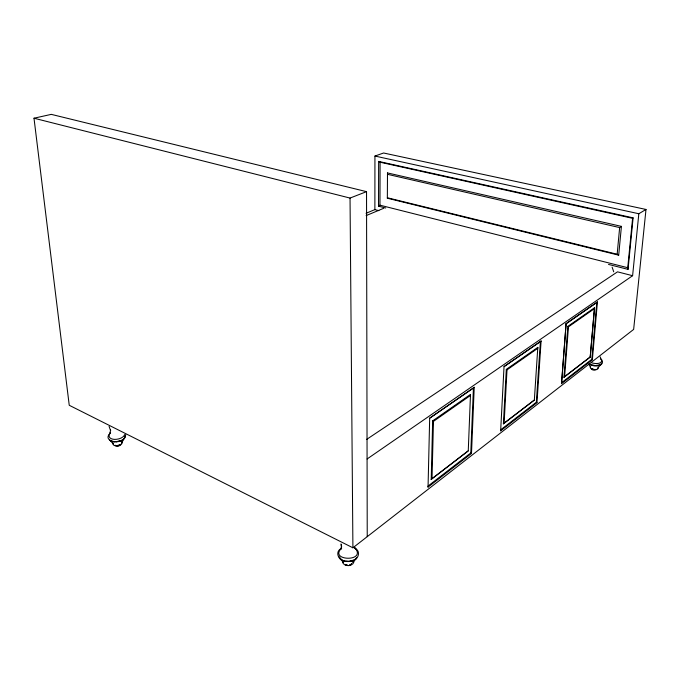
<?xml version="1.0" encoding="UTF-8"?>
<svg xmlns="http://www.w3.org/2000/svg" width="680" height="680" viewBox="0 0 680 680"><rect width="100%" height="100%" fill="white"/><g stroke="black" fill="none" stroke-linecap="round" stroke-linejoin="round"><path stroke-width="1.02" d="M366.044 213.282L374.875 209.627L374.935 156.052L383.588 153L646 209.457L633.649 329.418L352.911 547.799L69.241 405.28L34 118.218L51.28 114.368L366.537 191.649L367.234 536.656M385.713 207.995L378.53 206.168L378.641 161.423L633.106 217.863L628.039 269.365L608.532 264.426M378.53 206.168L379.967 205.19L380.094 162.214L378.641 161.423M594.481 308.601L594.481 307.76L567.86 326.366L563.941 377.306L590.197 357.119L594.481 308.601L568.463 326.825L564.612 376.626L563.941 377.306M387.345 198.212L387.49 172.932L621.418 226.38L618.698 255.161L387.345 198.212L387.413 197.769L617.151 254.244L618.698 255.161M561.535 383.639L566.108 323.595L597.431 301.877L592.356 359.745L561.535 383.639L566.108 323.595M428.051 487.11L429.675 418.175L474.215 387.294L471.495 453.433L428.051 487.11L428.137 485.988L470.781 452.982L473.433 388.084L474.215 387.294M431.222 479.332L432.667 420.869L470.5 394.425L468.256 450.857L431.222 479.332L468.256 450.857M432.021 478.524L433.457 421.37L470.433 395.471L470.5 394.425M537.812 347.378L537.778 348.313L507 369.869L504.127 423.113L503.396 423.852L506.319 369.385L537.812 347.378L534.344 400.052L503.396 423.852M353.337 560.838L352.911 562.53L356.422 558L355.181 559.3M500.65 430.831L500.701 429.828L536.35 402.245L540.379 341.657L541.101 340.935L536.971 402.679L500.65 430.831L504.033 366.622L541.101 340.935M504.033 366.622L540.379 341.657M590.197 357.119L594.481 307.76M561.553 382.738L591.804 359.329L596.777 302.549L597.431 301.877M617.151 254.244L619.65 227.579L621.418 226.38M628.039 269.365L627.742 267.716L632.596 218.314L633.106 217.863M367.072 459.008L632.604 275.706L638.826 213.741L646 209.457M342.635 561.034C342.031 564.995 347.922 566.78 350.727 564.859M601.63 363.077L600.822 364.709L596.742 365.874M590.538 366.486L590.639 367.378L588.736 364.021M534.344 400.052L504.127 423.113M112.71 443.173C112.812 447.984 123.956 446.021 121.932 441.464M124.882 437.257L124.84 436.101M120.513 444.261C119.365 448.333 111.834 444.116 116.331 445.596M124.61 434.596C122.935 440.266 107.007 441.796 109.251 434.205M351.169 564.4L351.407 563.881M356.677 557.94L355.394 559.274M124.194 438.43L121.584 443.012L121.814 441.838M109.42 434.154L110.338 432.675L109.922 433.559L110.568 429.921L110.602 430.644L109.072 426.385M340.357 549.448L341.42 547.893L340.85 549.058L341.615 546.397L341.368 544.663L341.547 547.476L340.986 543.949M597.686 368.254L601.239 364.038M590.546 366.171C588.123 370.082 599.377 371.493 598.23 367.132M123.233 439.442L125.137 437.504L125.715 434.579M351.016 564.323L351.509 563.805M110.398 433.16C101.6 440.98 119.493 444.762 123.896 438.838M341.173 548.624L341.555 548.25C328.729 560.813 365.543 562.113 355.657 548.743M564.612 376.626L590.291 356.898M473.433 388.084L429.675 418.175M566.04 323.858L596.777 302.549M366.69 439.373L617.516 271.839L632.604 275.706M120.411 444.508L117.189 445.596M123.386 439.408L120.114 441.073L114.104 441.873M341.657 548.335C333.752 551.675 339.226 562.369 346.655 561.45M121.958 440.334L116.135 441.847M599.675 365.279C602.939 364.616 603.627 360.366 600.542 358.896M366.129 215.602L383.741 208.275M34 118.218L350.038 198.067L366.537 191.649M600.338 364.863L595.085 365.559L589.815 364.259M350.506 564.621L349.664 564.918M354.076 560.005L349.137 561.255L343.918 560.77M351.356 561.093C358.207 560.677 361.726 550.86 354.543 548.054M353.583 560.396L349.036 561.467M595.833 369.461C599.012 368.815 591.524 371.305 591.727 368.883M598.4 365.695L595.009 365.857M346.622 561.519L349.061 561.535M347.31 565.513C350.225 566.1 355.224 563.779 353.532 560.218M593.223 365.661L595.017 365.882M594.371 369.529L591.524 368.526L591.838 368.849M114.155 441.83L110.746 441.014M347.556 565.08L345.754 564.578M374.935 156.052L638.826 213.741M380.094 162.214L632.596 218.314M619.65 227.579L387.549 174.327L387.49 172.932M591.753 362.839C594.388 363.8 602.828 364.497 601.486 359.754M591.54 365.245L593.249 365.644M379.967 205.19L627.742 267.716M374.875 209.627L378.87 210.656M112.379 441.55L109.675 440.24M341.666 559.895L344.386 561.034M346.919 565.479L345.635 564.817M590.07 364.659L591.591 365.228M470.781 452.982L471.495 453.433M432.667 420.869L433.457 421.37M342.372 560.252L339.668 557.846L343.4 562.445L343.102 561.604M536.35 402.245L536.971 402.679M506.319 369.385L507 369.869M591.804 359.329L592.356 359.745M567.86 326.366L568.463 326.825M340.536 559.138L338.844 556.215M109.862 440.249L113.441 444.048M354.697 547.944L356.125 549.593L354.986 548.012M601.298 359.661L600.168 356.822M612.127 267.147L613.734 271.813M354.714 547.417L355.138 548.539M113.093 442.943L113.118 443.53M350.038 198.067L352.911 547.799"/></g></svg>
